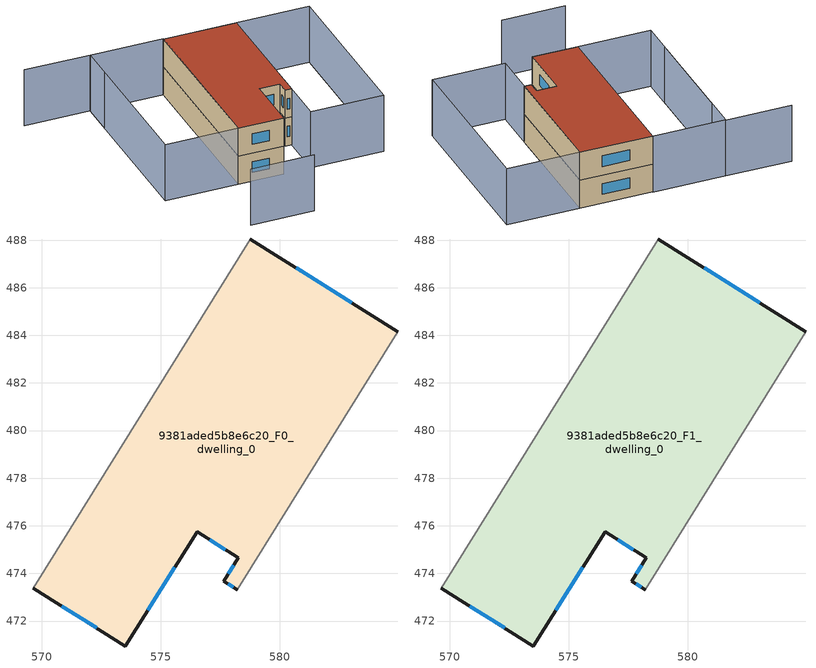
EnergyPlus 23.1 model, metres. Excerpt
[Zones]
9381aded5b8e6c20_F0_dwelling_0
 floor ground (EU_floor_Construction): 584.95,484.15 578.21,473.32 577.65,473.67 578.25,474.66 576.52,475.75 573.5,470.95 569.64,473.38 578.76,488.05 z0
 wall outside (EU_wall_Construction): 584.95,484.15 578.76,488.05 / 569.64,473.38 573.5,470.95 576.52,475.75 578.25,474.66 577.65,473.67 578.21,473.32 z0:3
 wall adiabatic (EU_wall_Construction): 578.76,488.05 569.64,473.38 / 578.21,473.32 584.95,484.15 z0:3
 window (EU_Window_Construction): 583.02,485.37 580.69,486.83 / 577.82,473.56 578.04,473.43 / 578.07,474.35 577.84,473.98 / 577.06,475.41 577.71,475 / 574.44,472.45 575.58,474.26 / 570.84,472.63 572.3,471.71 z0.93:2.07
9381aded5b8e6c20_F1_dwelling_0
 floor to 9381aded5b8e6c20_F0_dwelling_0 (EU_floor_Construction): 584.95,484.15 578.21,473.32 577.65,473.67 578.25,474.66 576.52,475.75 573.5,470.95 569.64,473.38 578.76,488.05 z3
 wall outside (EU_wall_Construction): 584.95,484.15 578.76,488.05 / 569.64,473.38 573.5,470.95 576.52,475.75 578.25,474.66 577.65,473.67 578.21,473.32 z3:6
 wall adiabatic (EU_wall_Construction): 578.76,488.05 569.64,473.38 / 578.21,473.32 584.95,484.15 z3:6
 window (EU_Window_Construction): 583.02,485.37 580.69,486.83 / 577.82,473.56 578.04,473.43 / 578.07,474.35 577.84,473.98 / 577.06,475.41 577.71,475 / 574.44,472.45 575.58,474.26 / 570.84,472.63 572.3,471.71 z3.93:5.07
 roof outside (EU_roof_Construction): 578.21,473.32 584.95,484.15 578.76,488.05 569.64,473.38 573.5,470.95 576.52,475.75 578.25,474.66 577.65,473.67 z6
shading: 564.34,468.32 569.77,464.94 / 566.98,495.46 572.59,491.97 / 572.59,491.97 565.13,479.99 / 582.09,465.7 591.21,480.37 / 591.16,480.29 582.09,465.7 / 582.09,465.7 575.88,469.56 / 575.88,469.56 584.95,484.15 / 584.95,484.15 591.16,480.29 / 578.78,488.08 569.64,473.38 / 569.64,473.38 563.43,477.25 / 563.43,477.25 572.57,491.94 / 572.57,491.94 578.78,488.08 z0:6
[Building]
EU S2 Campaign: North Axis=0; Terrain=City; Solar Distribution=FullExterior
[Site:Location]
Montreal-Trudeau.Intl.AP: Latitude=45.4667; Longitude=-73.75; Time Zone=-5; Elevation=36
[SizingPeriod:WeatherFileDays]
AnnualSizingPeriod: Begin Month=1; Begin Day of Month=1; End Month=12; End Day of Month=31; Day of Week for Start Day=Monday; Use Weather File Daylight Saving Period=No; Use Weather File Rain and Snow Indicators=No
[MATERIAL]
EU_InternalMass_Material: Roughness=MediumRough; Thickness=0.1; Conductivity=1; Density=1800; Specific Heat=900; Thermal Absorptance=0.9; Solar Absorptance=0.7; Visible Absorptance=0.7
[MATERIAL:NOMASS] Roughness=MediumRough; Thermal Absorptance=0.9; Solar Absorptance=0.7; Visible Absorptance=0.7
Name | Thermal Resistance
EU_wall_NoMass; EU_floor_NoMass | 1.36485
EU_roof_NoMass | 2.55992
[WINDOWMATERIAL:SIMPLEGLAZINGSYSTEM]
EU_Window_SimpleGlazing: UFactor=3.92339; Solar Heat Gain Coefficient=0.8; Visible Transmittance=0.8
[CONSTRUCTION]
EU_wall_Construction: EU_wall_NoMass
EU_roof_Construction: EU_roof_NoMass
EU_floor_Construction: EU_floor_NoMass
EU_Window_Construction: EU_Window_SimpleGlazing
EU_InternalMass_Construction: EU_InternalMass_Material
[ZONE] Type=1; Multiplier=1; Ceiling Height=autocalculate; Volume=334.772; Floor Area=autocalculate; Part of Total Floor Area=Yes
9381aded5b8e6c20_F0_dwelling_0; 9381aded5b8e6c20_F1_dwelling_0
[INTERNALMASS] Construction=EU_InternalMass_Construction; Surface Area=111.591
Name | Zone or ZoneList
9381aded5b8e6c20_F0_dwelling_0_EU_InternalMass | 9381aded5b8e6c20_F0_dwelling_0
9381aded5b8e6c20_F1_dwelling_0_EU_InternalMass | 9381aded5b8e6c20_F1_dwelling_0
[OTHEREQUIPMENT] Fuel Type=Electricity; Design Level Calculation Method=Watts/Area; Power per Zone Floor Area=1; Fraction Latent=0; Fraction Radiant=0; Fraction Lost=0; Carbon Dioxide Generation Rate=0; EndUse Subcategory=EU_Step8_InternalGains
Name | Zone or ZoneList or Space or SpaceList | Schedule
EU_Step8_InternalGain_9381aded5b8e6c20_F0_dwelling_0_f000 | 9381aded5b8e6c20_F0_dwelling_0 | EU_Step8_GainSchedule_9381aded5b8e6c20_F0_dwelling_0_f000
EU_Step8_InternalGain_9381aded5b8e6c20_F1_dwelling_0_f000 | 9381aded5b8e6c20_F1_dwelling_0 | EU_Step8_GainSchedule_9381aded5b8e6c20_F1_dwelling_0_f000
[ZONEVENTILATION:DESIGNFLOWRATE] Schedule=EU_AlwaysOn; Design Flow Rate Calculation Method=AirChanges/Hour; Air Changes per Hour=0.860309; Ventilation Type=Natural; Fan Pressure Rise=0; Fan Total Efficiency=1; Constant Term Coefficient=1; Temperature Term Coefficient=0; Velocity Term Coefficient=0; Velocity Squared Term Coefficient=0; Minimum Indoor Temperature=-100; Maximum Indoor Temperature=100; Delta Temperature=-100; Minimum Outdoor Temperature=-100; Maximum Outdoor Temperature=100; Maximum Wind Speed=40
Name | Zone or ZoneList or Space or SpaceList
EU_ConstantAir_9381aded5b8e6c20_F0_dwelling_0 | 9381aded5b8e6c20_F0_dwelling_0
EU_ConstantAir_9381aded5b8e6c20_F1_dwelling_0 | 9381aded5b8e6c20_F1_dwelling_0
[HVACTEMPLATE:THERMOSTAT] Constant Heating Setpoint=20; Constant Cooling Setpoint=50
EU_HeatOnly_9381aded5b8e6c20_F0_dwelling_0; EU_HeatOnly_9381aded5b8e6c20_F1_dwelling_0
[HVACTEMPLATE:ZONE:IDEALLOADSAIRSYSTEM] System Availability Schedule=EU_AlwaysOn; Maximum Heating Supply Air Temperature=50; Minimum Cooling Supply Air Temperature=13; Maximum Heating Supply Air Humidity Ratio=0.0156; Minimum Cooling Supply Air Humidity Ratio=0.0077; Heating Limit=NoLimit; Cooling Limit=NoLimit; Heating Availability Schedule=EU_AlwaysOn; Cooling Availability Schedule=EU_CoolingOff; Dehumidification Control Type=ConstantSensibleHeatRatio; Cooling Sensible Heat Ratio=0.7; Dehumidification Setpoint=60; Humidification Control Type=None; Humidification Setpoint=30; Outdoor Air Method=None; Outdoor Air Flow Rate per Person=0.00944; Outdoor Air Flow Rate per Zone Floor Area=0; Outdoor Air Flow Rate per Zone=0; Demand Controlled Ventilation Type=None; Outdoor Air Economizer Type=NoEconomizer; Heat Recovery Type=None; Sensible Heat Recovery Effectiveness=0.7; Latent Heat Recovery Effectiveness=0.65
Name | Template Thermostat
9381aded5b8e6c20_F0_dwelling_0 | EU_HeatOnly_9381aded5b8e6c20_F0_dwelling_0
9381aded5b8e6c20_F1_dwelling_0 | EU_HeatOnly_9381aded5b8e6c20_F1_dwelling_0
[SIZING:ZONE] Zone Cooling Design Supply Air Temperature Input Method=SupplyAirTemperature; Zone Cooling Design Supply Air Temperature=13; Zone Heating Design Supply Air Temperature Input Method=SupplyAirTemperature; Zone Heating Design Supply Air Temperature=50; Zone Cooling Design Supply Air Humidity Ratio=0.008; Zone Heating Design Supply Air Humidity Ratio=0.008; Cooling Design Air Flow Method=DesignDay; Cooling Design Air Flow Rate=0; Cooling Minimum Air Flow per Zone Floor Area=0.000762; Cooling Minimum Air Flow=0; Cooling Minimum Air Flow Fraction=0.2; Heating Design Air Flow Method=DesignDay; Heating Design Air Flow Rate=0; Heating Maximum Air Flow per Zone Floor Area=0.002032; Heating Maximum Air Flow=0.141576; Heating Maximum Air Flow Fraction=0.3; Account for Dedicated Outdoor Air System=No; Dedicated Outdoor Air System Control Strategy=NeutralSupplyAir; Dedicated Outdoor Air Low Setpoint Temperature for Design=autosize; Dedicated Outdoor Air High Setpoint Temperature for Design=autosize; Zone Load Sizing Method=Sensible Load Only No Latent Load; Zone Latent Cooling Design Supply Air Humidity Ratio Input Method=HumidityRatioDifference; Zone Cooling Design Supply Air Humidity Ratio Difference=0.005; Zone Latent Heating Design Supply Air Humidity Ratio Input Method=HumidityRatioDifference; Zone Humidification Design Supply Air Humidity Ratio Difference=0.005
9381aded5b8e6c20_F0_dwelling_0; 9381aded5b8e6c20_F1_dwelling_0
[SCHEDULE:CONSTANT]
Name | Hourly Value
EU_AlwaysOn | 1
EU_CoolingOff | 0
[SCHEDULE:FILE] Column Number=1; Rows to Skip at Top=0; Number of Hours of Data=8760; Column Separator=Comma; Interpolate to Timestep=No; Minutes per Item=60; Adjust Schedule for Daylight Savings=Yes
Name | File
EU_Step8_GainSchedule_9381aded5b8e6c20_F0_dwelling_0_f000 | ../../schedules/9381aded5b8e6c20/9381aded5b8e6c20_F0_dwelling_0_f000_gain.csv
EU_Step8_GainSchedule_9381aded5b8e6c20_F1_dwelling_0_f000 | ../../schedules/9381aded5b8e6c20/9381aded5b8e6c20_F1_dwelling_0_f000_gain.csv
